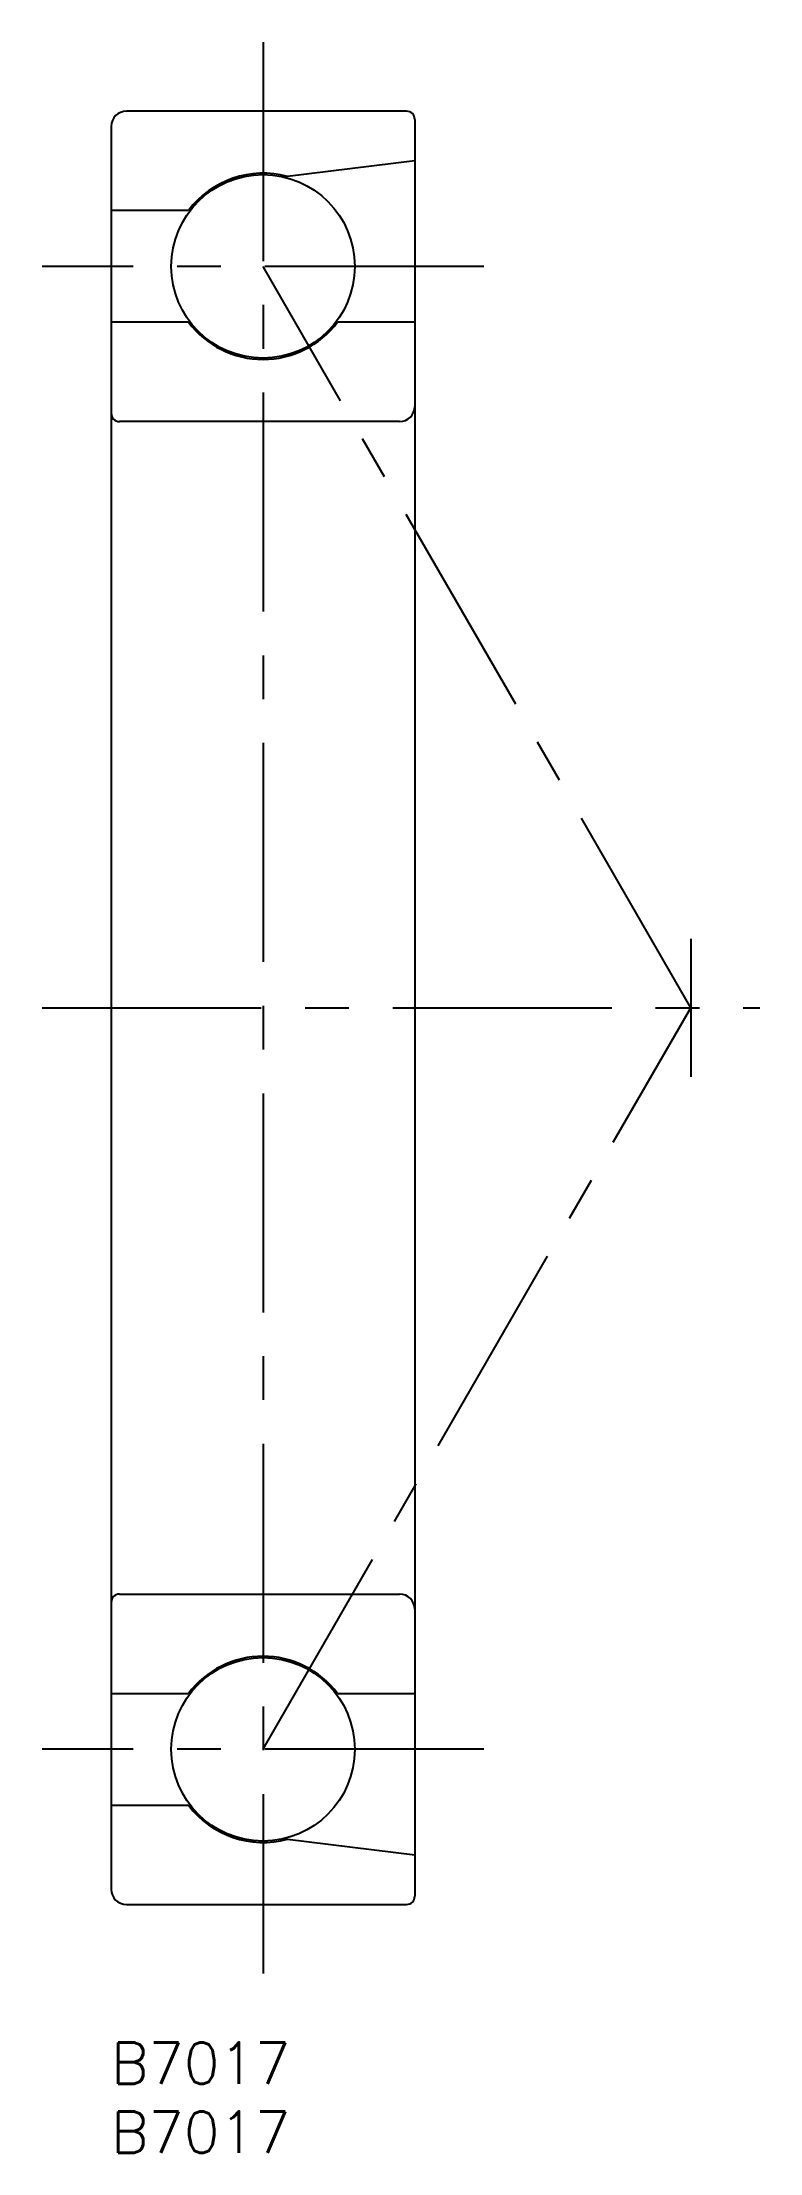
# Model space of a CAD drawing. Extents: x -5 to 47, y -8 to 145.
import ezdxf

# ---------------------------------------------------------------- set-up
doc = ezdxf.new("R2010")
doc.units = 0
doc.header["$LTSCALE"] = 0.5
doc.linetypes.add('CENTER', pattern=[50.8, 31.75, -6.35, 6.35, -6.35])
for name, color, linetype in [('MSM_CENTER', 1, 'CENTER'), ('MSM_CONTINUOUS', 7, 'CONTINUOUS'), ('MSM_PART_NUMBER', 7, 'CONTINUOUS')]:
    doc.layers.add(name, color=color, linetype=linetype)
doc.styles.get("Standard").update_dxf_attribs({"font": 'txt.shx', "height": 3, "bigfont": 'bigfont.shx'})

msp = doc.modelspace()

# ---------------------------------------------------------------- linework, layer by layer
at = {"layer": 'MSM_CENTER'}
for p, q in [((11, 145), (11, 5)), ((27, 128.75), (-5, 128.75)), ((42, 75), (11, 128.75)), ((42, 80), (42, 70)), ((-5, 75), (47, 75)), ((11, 21.25), (42, 75)), ((27, 21.25), (-5, 21.25))]:
    msp.add_line(p, q, dxfattribs=at)
at = {"layer": 'MSM_CONTINUOUS'}
for p, q in [((21.4, 140), (1.1, 140)), ((22, 139.4), (22, 10.6)), ((0, 138.9), (0, 11.1)), ((22, 136.402813), (12.780505, 135.260937)), ((5.6, 132.8), (0, 132.8)), ((5.6, 124.7), (0, 124.7)), ((22, 124.7), (16.4, 124.7)), ((20.9, 117.5), (0.6, 117.5)), ((0.6, 32.5), (20.9, 32.5)), ((0, 25.3), (5.6, 25.3)), ((16.4, 25.3), (22, 25.3)), ((0, 17.2), (5.6, 17.2)), ((12.780505, 14.739063), (22, 13.597187)), ((1.1, 10), (21.4, 10))]:
    msp.add_line(p, q, dxfattribs=at)
for centre in [(11, 128.75), (11, 21.25)]:
    msp.add_circle(centre, 6.64875, dxfattribs=at)
for centre, radius, start, end in [((1.1, 138.9), 1.1, 90, 180), ((21.4, 139.4), 0.6, 0, 90), ((11, 128.75), 6.75, 74.70561192, 143.13010235), ((11, 128.75), 6.75, 216.86989765, 323.13010235), ((0.6, 118.1), 0.6, 180, 270), ((20.9, 118.6), 1.1, 270, 0), ((0.6, 31.9), 0.6, 90, 180), ((20.9, 31.4), 1.1, 360, 90), ((11, 21.25), 6.75, 36.86989765, 143.13010235), ((11, 21.25), 6.75, 216.86989765, 285.29438808), ((1.1, 11.1), 1.1, 180, 270), ((21.4, 10.6), 0.6, 270, 0)]:
    msp.add_arc(centre, radius, start, end, dxfattribs=at)

# ---------------------------------------------------------------- texts
at = {"layer": 'MSM_PART_NUMBER'}
for p in [(0, -3), (0, -8)]:
    msp.add_text('B7017', height=3, dxfattribs=at).set_placement(p)

doc.saveas('drawing.dxf')
